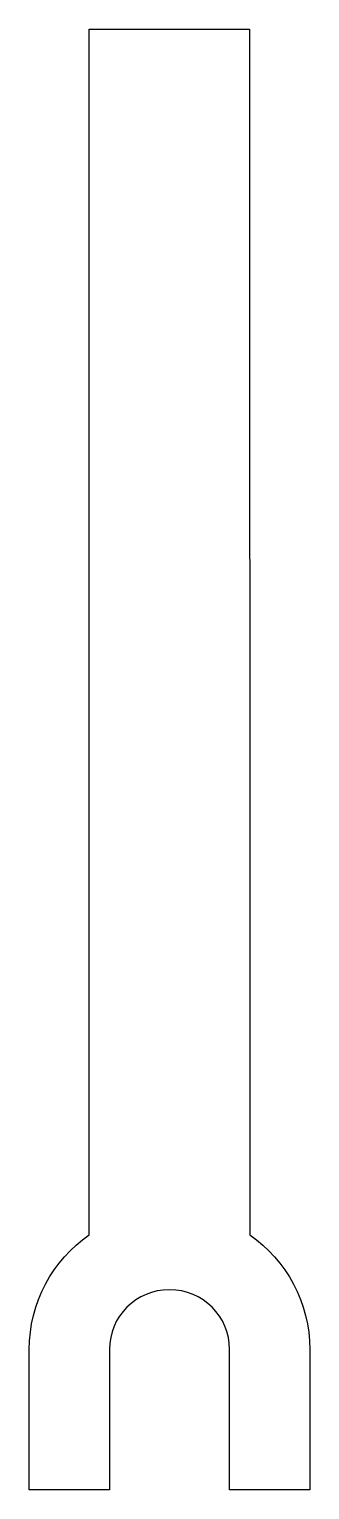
# Model space of a CAD drawing. Extents: x 0 to 7, y 0 to 36.5.
import ezdxf

# ---------------------------------------------------------------- set-up
doc = ezdxf.new("R2010")
doc.units = 0
doc.layers.add('Layer_1', color=7, linetype='CONTINUOUS')

msp = doc.modelspace()

# ---------------------------------------------------------------- linework, layer by layer
at = {"layer": 'Layer_1', "color": 7}
for p, q in [((1.500151, 9.99953), (1.495974, 36.500013)), ((1.495974, 36.500013), (5.500002, 36.500013)), ((5.500002, 36.500013), (5.504179, 9.99953)), ((1.500151, 7.503613), (1.500151, 9.99953)), ((5.504179, 9.99953), (5.504179, 7.503613)), ((1.500151, 6.374724), (1.500151, 7.503613)), ((5.504179, 7.503613), (5.504179, 6.374724)), ((-0.000001, 0.000001), (0.000845, 3.508419)), ((2.002859, 3.508419), (2.00173, 0.000001)), ((4.999777, 0.000001), (5.00147, 3.508419)), ((7.003484, 3.508419), (7.001791, 0.000001)), ((2.00173, 0.000001), (-0.000001, 0.000001)), ((7.001791, 0.000001), (4.999777, 0.000001))]:
    msp.add_line(p, q, dxfattribs=at)
for points in [[(0.000845, 3.508419), (0.00141, 4.675549), (0.579466, 5.733402), (1.500151, 6.374724)], [(5.504179, 6.374724), (6.424762, 5.733826), (7.00242, 4.67521), (7.003484, 3.508419)], [(3.502165, 4.998891), (2.666352, 4.998891), (2.003141, 4.33073), (2.002859, 3.508419)], [(5.00147, 3.508419), (5.001188, 4.332451), (4.337983, 5.00002), (3.502165, 4.998891)]]:
    msp.add_open_spline(points, degree=3, dxfattribs=at)

doc.saveas('drawing.dxf')
